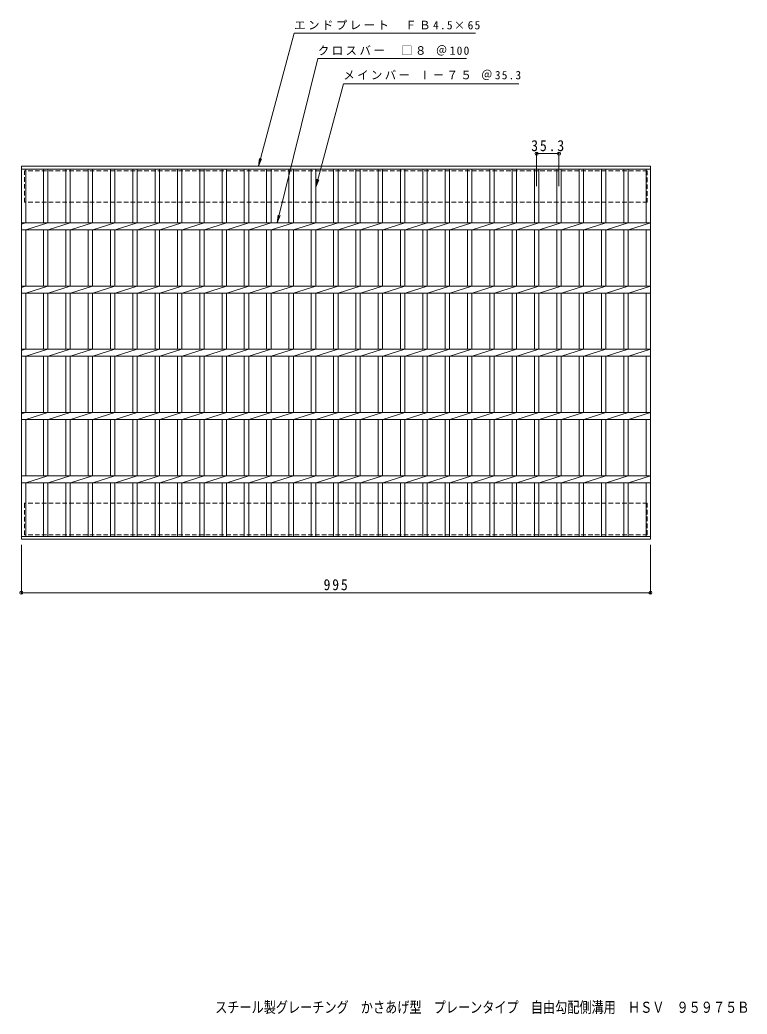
# Model space of a CAD drawing. Units: millimetres, scale not verified. Extents: x -884 to 1028, y -823 to 749.
# Drawn here: x -884 to 266, y -823 to 749 of the extents above; entities that cross this region are included whole.
import ezdxf
from ezdxf.enums import TextEntityAlignment as Align

# ---------------------------------------------------------------- set-up
doc = ezdxf.new("R2010")
doc.units = ezdxf.units.MM
doc.header["$LTSCALE"] = 6
doc.header["$PDMODE"] = 32
doc.header["$PDSIZE"] = 4.8
doc.linetypes.add('DASHED1', pattern=[1.8, 1.2, -0.6])
for name, color, linetype, lineweight in [('B-1_ピット', 2, 'Continuous', 9), ('B-2_蓋', 3, 'Continuous', 9), ('B-4_寸法', 7, 'Continuous', 9), ('F-4_F-4ﾚｲﾔ', 2, 'Continuous', 9)]:
    doc.layers.add(name, color=color, linetype=linetype, lineweight=lineweight)
doc.styles.add('ＭＳ ゴシック', font='')
doc.styles.get('ＭＳ ゴシック').set_extended_font_data('MS Gothic')

msp = doc.modelspace()

# ---------------------------------------------------------------- linework, layer by layer
at = {"layer": 'B-1_ピット', "linetype": 'DASHED1'}
for p, q in [((108.401, 510.604), (-876.599, 510.604)), ((-876.599, 460.604), (-876.599, 510.604)), ((108.401, 510.604), (108.401, 460.604)), ((108.401, 460.604), (-876.599, 460.604)), ((-876.599, -15.397), (-876.599, -65.397)), ((108.401, -15.397), (-876.599, -15.397)), ((108.401, -65.397), (108.401, -15.397)), ((108.401, -65.397), (-876.599, -65.397))]:
    msp.add_line(p, q, dxfattribs=at)
at = {"layer": 'B-2_蓋'}
for p, q in [((-881.599, 517.604), (113.401, 517.604)), ((-881.599, -72.397), (-881.599, 517.604)), ((-881.599, 513.104), (113.401, 513.104)), ((-874.599, 428.104), (-874.599, 513.104)), ((-846.699, 513.104), (-846.699, 428.104)), ((-839.699, 513.104), (-839.699, 428.104)), ((-811.399, 513.104), (-811.399, 428.104)), ((-804.399, 513.104), (-804.399, 428.104)), ((-776.099, 513.104), (-776.099, 428.104)), ((-769.099, 513.104), (-769.099, 428.104)), ((-740.799, 513.104), (-740.799, 428.104)), ((-733.799, 513.104), (-733.799, 428.104)), ((-705.499, 513.104), (-705.499, 428.104)), ((-698.499, 513.104), (-698.499, 428.104)), ((-670.199, 513.104), (-670.199, 428.104)), ((-663.199, 513.104), (-663.199, 428.104)), ((-634.899, 513.104), (-634.899, 428.104)), ((-627.899, 513.104), (-627.899, 428.104)), ((-599.599, 513.104), (-599.599, 428.104)), ((-592.599, 513.104), (-592.599, 428.104)), ((-564.299, 513.104), (-564.299, 428.104)), ((-557.299, 513.104), (-557.299, 428.104)), ((-528.999, 513.104), (-528.999, 428.104)), ((-521.999, 513.104), (-521.999, 428.104)), ((-493.699, 513.104), (-493.699, 428.104)), ((-486.699, 513.104), (-486.699, 428.104)), ((-458.399, 513.104), (-458.399, 428.104)), ((-451.399, 513.104), (-451.399, 428.104)), ((-423.099, 513.104), (-423.099, 428.104)), ((-416.099, 513.104), (-416.099, 428.104)), ((-387.799, 513.104), (-387.799, 428.104)), ((-380.799, 513.104), (-380.799, 428.104)), ((-352.499, 513.104), (-352.499, 428.104)), ((-345.499, 513.104), (-345.499, 428.104)), ((-317.199, 513.104), (-317.199, 428.104)), ((-310.199, 513.104), (-310.199, 428.104)), ((-281.899, 513.104), (-281.899, 428.104)), ((-274.899, 513.104), (-274.899, 428.104)), ((-246.599, 513.104), (-246.599, 428.104)), ((-239.599, 513.104), (-239.599, 428.104)), ((-211.299, 513.104), (-211.299, 428.104)), ((-204.299, 513.104), (-204.299, 428.104)), ((-175.999, 513.104), (-175.999, 428.104)), ((-168.999, 513.104), (-168.999, 428.104)), ((-140.7, 513.104), (-140.7, 428.104)), ((-133.7, 513.104), (-133.7, 428.104)), ((-105.4, 513.104), (-105.4, 428.104)), ((-98.4, 513.104), (-98.4, 428.104)), ((-70.099, 513.104), (-70.099, 428.104)), ((-63.099, 513.104), (-63.099, 428.104)), ((-34.799, 513.104), (-34.799, 428.104)), ((-27.799, 513.104), (-27.799, 428.104)), ((0.501, 513.104), (0.501, 428.104)), ((7.501, 513.104), (7.501, 428.104)), ((35.8, 513.104), (35.8, 428.104)), ((42.801, 513.104), (42.801, 428.104)), ((71.1, 513.104), (71.1, 428.104)), ((78.101, 513.104), (78.101, 428.104)), ((106.4, 513.104), (106.4, 428.104)), ((113.401, 517.604), (113.401, -72.397)), ((-881.599, 428.104), (113.401, 428.104)), ((-881.599, 426.023), (-874.999, 428.104)), ((-874.599, 417.104), (-839.699, 428.104)), ((-839.299, 417.104), (-804.399, 428.104)), ((-803.999, 417.104), (-769.099, 428.104)), ((-768.699, 417.104), (-733.799, 428.104)), ((-733.399, 417.104), (-698.499, 428.104)), ((-698.099, 417.104), (-663.199, 428.104)), ((-662.799, 417.104), (-627.899, 428.104)), ((-627.499, 417.104), (-592.599, 428.104)), ((-592.199, 417.104), (-557.299, 428.104)), ((-556.899, 417.104), (-521.999, 428.104)), ((-521.599, 417.104), (-486.699, 428.104)), ((-486.299, 417.104), (-451.399, 428.104)), ((-450.999, 417.104), (-416.099, 428.104)), ((-415.699, 417.104), (-380.799, 428.104)), ((-380.399, 417.104), (-345.499, 428.104)), ((-345.099, 417.104), (-310.2, 428.104)), ((-309.799, 417.104), (-274.899, 428.104)), ((-274.499, 417.104), (-239.599, 428.104)), ((-239.199, 417.104), (-204.3, 428.104)), ((-203.899, 417.104), (-168.999, 428.104)), ((-168.599, 417.104), (-133.7, 428.104)), ((-133.299, 417.104), (-98.4, 428.104)), ((-97.999, 417.104), (-63.099, 428.104)), ((-62.699, 417.104), (-27.799, 428.104)), ((-27.399, 417.104), (7.501, 428.104)), ((7.9, 417.104), (42.801, 428.104)), ((43.2, 417.104), (78.1, 428.104)), ((78.501, 417.104), (113.4, 428.104)), ((-881.599, 417.104), (113.401, 417.104)), ((-874.599, 328.104), (-874.599, 417.104)), ((-846.699, 417.104), (-846.699, 328.104)), ((-839.699, 417.104), (-839.699, 328.104)), ((-811.399, 417.104), (-811.399, 328.104)), ((-804.399, 417.104), (-804.399, 328.104)), ((-776.099, 417.104), (-776.099, 328.104)), ((-769.099, 417.104), (-769.099, 328.104)), ((-740.799, 417.104), (-740.799, 328.104)), ((-733.799, 417.104), (-733.799, 328.104)), ((-705.499, 417.104), (-705.499, 328.104)), ((-698.499, 417.104), (-698.499, 328.104)), ((-670.199, 417.104), (-670.199, 328.104)), ((-663.199, 417.104), (-663.199, 328.104)), ((-634.899, 417.104), (-634.899, 328.104)), ((-627.899, 417.104), (-627.899, 328.104)), ((-599.599, 417.104), (-599.599, 328.104)), ((-592.599, 417.104), (-592.599, 328.104)), ((-564.299, 417.104), (-564.299, 328.104)), ((-557.299, 417.104), (-557.299, 328.104)), ((-528.999, 417.104), (-528.999, 328.104)), ((-521.999, 417.104), (-521.999, 328.104)), ((-493.699, 417.104), (-493.699, 328.104)), ((-486.699, 417.104), (-486.699, 328.104)), ((-458.399, 417.104), (-458.399, 328.104)), ((-451.399, 417.104), (-451.399, 328.104)), ((-423.099, 417.104), (-423.099, 328.104)), ((-416.099, 417.104), (-416.099, 328.104)), ((-387.799, 417.104), (-387.799, 328.104)), ((-380.799, 417.104), (-380.799, 328.104)), ((-352.499, 417.104), (-352.499, 328.104)), ((-345.499, 417.104), (-345.499, 328.104)), ((-317.199, 417.104), (-317.199, 328.104)), ((-310.199, 417.104), (-310.199, 328.104)), ((-281.899, 417.104), (-281.899, 328.104)), ((-274.899, 417.104), (-274.899, 328.104)), ((-246.599, 417.104), (-246.599, 328.104)), ((-239.599, 417.104), (-239.599, 328.104)), ((-211.299, 417.104), (-211.299, 328.104)), ((-204.299, 417.104), (-204.299, 328.104)), ((-175.999, 417.104), (-175.999, 328.104)), ((-168.999, 417.104), (-168.999, 328.104)), ((-140.7, 417.104), (-140.7, 328.104)), ((-133.7, 417.104), (-133.7, 328.104)), ((-105.4, 417.104), (-105.4, 328.104)), ((-98.4, 417.104), (-98.4, 328.104)), ((-70.099, 417.104), (-70.099, 328.104)), ((-63.099, 417.104), (-63.099, 328.104)), ((-34.799, 417.104), (-34.799, 328.104)), ((-27.799, 417.104), (-27.799, 328.104)), ((0.501, 417.104), (0.501, 328.104)), ((7.501, 417.104), (7.501, 328.104)), ((35.8, 417.104), (35.8, 328.104)), ((42.801, 417.104), (42.801, 328.104)), ((71.1, 417.104), (71.1, 328.104)), ((78.101, 417.104), (78.101, 328.104)), ((106.4, 417.104), (106.4, 328.104)), ((-881.599, 328.104), (113.401, 328.104)), ((-881.599, 326.023), (-874.999, 328.104)), ((-881.599, 317.105), (113.401, 317.105)), ((-874.599, 317.105), (-839.699, 328.104)), ((-874.599, 228.104), (-874.599, 317.105)), ((-846.699, 317.105), (-846.699, 228.104)), ((-839.699, 317.105), (-839.699, 228.104)), ((-839.299, 317.105), (-804.399, 328.104)), ((-811.399, 317.105), (-811.399, 228.104)), ((-804.399, 317.105), (-804.399, 228.104)), ((-803.999, 317.105), (-769.099, 328.104)), ((-776.099, 317.105), (-776.099, 228.104)), ((-769.099, 317.105), (-769.099, 228.104)), ((-768.699, 317.105), (-733.799, 328.104)), ((-740.799, 317.105), (-740.799, 228.104)), ((-733.799, 317.105), (-733.799, 228.104)), ((-733.399, 317.105), (-698.499, 328.104)), ((-705.499, 317.105), (-705.499, 228.104)), ((-698.499, 317.105), (-698.499, 228.104)), ((-698.099, 317.105), (-663.199, 328.104)), ((-670.199, 317.105), (-670.199, 228.104)), ((-663.199, 317.105), (-663.199, 228.104)), ((-662.799, 317.105), (-627.899, 328.104)), ((-634.899, 317.105), (-634.899, 228.104)), ((-627.899, 317.105), (-627.899, 228.104)), ((-627.499, 317.105), (-592.599, 328.104)), ((-599.599, 317.105), (-599.599, 228.104)), ((-592.599, 317.105), (-592.599, 228.104)), ((-592.199, 317.105), (-557.299, 328.104)), ((-564.299, 317.105), (-564.299, 228.104)), ((-557.299, 317.105), (-557.299, 228.104)), ((-556.899, 317.105), (-521.999, 328.104)), ((-528.999, 317.105), (-528.999, 228.104)), ((-521.999, 317.105), (-521.999, 228.104)), ((-521.599, 317.105), (-486.699, 328.104)), ((-493.699, 317.105), (-493.699, 228.104)), ((-486.699, 317.105), (-486.699, 228.104)), ((-486.299, 317.105), (-451.399, 328.104)), ((-458.399, 317.105), (-458.399, 228.104)), ((-451.399, 317.105), (-451.399, 228.104)), ((-450.999, 317.105), (-416.099, 328.104)), ((-423.099, 317.105), (-423.099, 228.104)), ((-416.099, 317.105), (-416.099, 228.104)), ((-415.699, 317.105), (-380.799, 328.104)), ((-387.799, 317.105), (-387.799, 228.104)), ((-380.799, 317.105), (-380.799, 228.104)), ((-380.399, 317.105), (-345.499, 328.104)), ((-352.499, 317.105), (-352.499, 228.104)), ((-345.499, 317.105), (-345.499, 228.104)), ((-345.099, 317.105), (-310.2, 328.104)), ((-317.199, 317.105), (-317.199, 228.104)), ((-310.199, 317.105), (-310.199, 228.104)), ((-309.799, 317.105), (-274.899, 328.104)), ((-281.899, 317.105), (-281.899, 228.104)), ((-274.899, 317.105), (-274.899, 228.104)), ((-274.499, 317.105), (-239.599, 328.104)), ((-246.599, 317.105), (-246.599, 228.104)), ((-239.599, 317.105), (-239.599, 228.104)), ((-239.199, 317.105), (-204.3, 328.104)), ((-211.299, 317.105), (-211.299, 228.104)), ((-204.299, 317.105), (-204.299, 228.104)), ((-203.899, 317.105), (-168.999, 328.104)), ((-175.999, 317.105), (-175.999, 228.104)), ((-168.999, 317.105), (-168.999, 228.104)), ((-168.599, 317.105), (-133.7, 328.104)), ((-140.7, 317.105), (-140.7, 228.104)), ((-133.7, 317.105), (-133.7, 228.104)), ((-133.299, 317.105), (-98.4, 328.104)), ((-105.4, 317.105), (-105.4, 228.104)), ((-98.4, 317.105), (-98.4, 228.104)), ((-97.999, 317.105), (-63.099, 328.104)), ((-70.099, 317.105), (-70.099, 228.104)), ((-63.099, 317.105), (-63.099, 228.104)), ((-62.699, 317.105), (-27.799, 328.104)), ((-34.799, 317.105), (-34.799, 228.104)), ((-27.799, 317.105), (-27.799, 228.104)), ((-27.399, 317.105), (7.501, 328.104)), ((0.501, 317.105), (0.501, 228.104)), ((7.501, 317.105), (7.501, 228.104)), ((7.9, 317.105), (42.801, 328.104)), ((35.8, 317.105), (35.8, 228.104)), ((42.801, 317.105), (42.801, 228.104)), ((43.2, 317.105), (78.1, 328.104)), ((71.1, 317.105), (71.1, 228.104)), ((78.101, 317.105), (78.101, 228.104)), ((78.501, 317.105), (113.4, 328.104)), ((106.4, 317.105), (106.4, 228.104)), ((-881.599, 228.104), (113.401, 228.104)), ((-881.599, 226.024), (-874.999, 228.104)), ((-874.599, 217.104), (-839.699, 228.104)), ((-839.299, 217.104), (-804.399, 228.104)), ((-803.999, 217.104), (-769.099, 228.104)), ((-768.699, 217.104), (-733.799, 228.104)), ((-733.399, 217.104), (-698.499, 228.104)), ((-698.099, 217.104), (-663.199, 228.104)), ((-662.799, 217.104), (-627.899, 228.104)), ((-627.499, 217.104), (-592.599, 228.104)), ((-592.199, 217.104), (-557.299, 228.104)), ((-556.899, 217.104), (-521.999, 228.104)), ((-521.599, 217.104), (-486.699, 228.104)), ((-486.299, 217.104), (-451.399, 228.104)), ((-450.999, 217.104), (-416.099, 228.104)), ((-415.699, 217.104), (-380.799, 228.104)), ((-380.399, 217.104), (-345.499, 228.104)), ((-345.099, 217.104), (-310.2, 228.104)), ((-309.799, 217.104), (-274.899, 228.104)), ((-274.499, 217.104), (-239.599, 228.104)), ((-239.199, 217.104), (-204.3, 228.104)), ((-203.899, 217.104), (-168.999, 228.104)), ((-168.599, 217.104), (-133.7, 228.104)), ((-133.299, 217.104), (-98.4, 228.104)), ((-97.999, 217.104), (-63.099, 228.104)), ((-62.699, 217.104), (-27.799, 228.104)), ((-27.399, 217.104), (7.501, 228.104)), ((7.9, 217.104), (42.801, 228.104)), ((43.2, 217.104), (78.1, 228.104)), ((78.501, 217.104), (113.4, 228.104)), ((-881.599, 217.103), (113.401, 217.103)), ((-874.599, 128.103), (-874.599, 217.103)), ((-846.699, 217.103), (-846.699, 128.103)), ((-839.699, 217.103), (-839.699, 128.103)), ((-811.399, 217.103), (-811.399, 128.103)), ((-804.399, 217.103), (-804.399, 128.103)), ((-776.099, 217.103), (-776.099, 128.103)), ((-769.099, 217.103), (-769.099, 128.103)), ((-740.799, 217.103), (-740.799, 128.103)), ((-733.799, 217.103), (-733.799, 128.103)), ((-705.499, 217.103), (-705.499, 128.103)), ((-698.499, 217.103), (-698.499, 128.103)), ((-670.199, 217.103), (-670.199, 128.103)), ((-663.199, 217.103), (-663.199, 128.103)), ((-634.899, 217.103), (-634.899, 128.103)), ((-627.899, 217.103), (-627.899, 128.103)), ((-599.599, 217.103), (-599.599, 128.103)), ((-592.599, 217.103), (-592.599, 128.103)), ((-564.299, 217.103), (-564.299, 128.103)), ((-557.299, 217.103), (-557.299, 128.103)), ((-528.999, 217.103), (-528.999, 128.103)), ((-521.999, 217.103), (-521.999, 128.103)), ((-493.699, 217.103), (-493.699, 128.103)), ((-486.699, 217.103), (-486.699, 128.103)), ((-458.399, 217.103), (-458.399, 128.103)), ((-451.399, 217.103), (-451.399, 128.103)), ((-423.099, 217.103), (-423.099, 128.103)), ((-416.099, 217.103), (-416.099, 128.103)), ((-387.799, 217.103), (-387.799, 128.103)), ((-380.799, 217.103), (-380.799, 128.103)), ((-352.499, 217.103), (-352.499, 128.103)), ((-345.499, 217.103), (-345.499, 128.103)), ((-317.199, 217.103), (-317.199, 128.103)), ((-310.199, 217.103), (-310.199, 128.103)), ((-281.899, 217.103), (-281.899, 128.103)), ((-274.899, 217.103), (-274.899, 128.103)), ((-246.599, 217.103), (-246.599, 128.103)), ((-239.599, 217.103), (-239.599, 128.103)), ((-211.299, 217.103), (-211.299, 128.103)), ((-204.299, 217.103), (-204.299, 128.103)), ((-175.999, 217.103), (-175.999, 128.103)), ((-168.999, 217.103), (-168.999, 128.103)), ((-140.7, 217.103), (-140.7, 128.103)), ((-133.7, 217.103), (-133.7, 128.103)), ((-105.4, 217.103), (-105.4, 128.103)), ((-98.4, 217.103), (-98.4, 128.103)), ((-70.099, 217.103), (-70.099, 128.103)), ((-63.099, 217.103), (-63.099, 128.103)), ((-34.799, 217.103), (-34.799, 128.103)), ((-27.799, 217.103), (-27.799, 128.103)), ((0.501, 217.103), (0.501, 128.103)), ((7.501, 217.103), (7.501, 128.103)), ((35.8, 217.103), (35.8, 128.103)), ((42.801, 217.103), (42.801, 128.103)), ((71.1, 217.103), (71.1, 128.103)), ((78.101, 217.103), (78.101, 128.103)), ((106.4, 217.103), (106.4, 128.103)), ((-881.599, 126.023), (-874.999, 128.104)), ((-881.599, 128.103), (113.401, 128.103)), ((-874.599, 117.104), (-839.699, 128.104)), ((-839.299, 117.104), (-804.399, 128.104)), ((-803.999, 117.104), (-769.099, 128.104)), ((-768.699, 117.104), (-733.799, 128.104)), ((-733.399, 117.104), (-698.499, 128.104)), ((-698.099, 117.104), (-663.199, 128.104)), ((-662.799, 117.104), (-627.899, 128.104)), ((-627.499, 117.104), (-592.599, 128.104)), ((-592.199, 117.104), (-557.299, 128.104)), ((-556.899, 117.104), (-521.999, 128.104)), ((-521.599, 117.104), (-486.699, 128.104)), ((-486.299, 117.104), (-451.399, 128.104)), ((-450.999, 117.104), (-416.099, 128.104)), ((-415.699, 117.104), (-380.799, 128.104)), ((-380.399, 117.104), (-345.499, 128.104)), ((-345.099, 117.104), (-310.2, 128.104)), ((-309.799, 117.104), (-274.899, 128.104)), ((-274.499, 117.104), (-239.599, 128.104)), ((-239.199, 117.104), (-204.3, 128.104)), ((-203.899, 117.104), (-168.999, 128.104)), ((-168.599, 117.104), (-133.7, 128.104)), ((-133.299, 117.104), (-98.4, 128.104)), ((-97.999, 117.104), (-63.099, 128.104)), ((-62.699, 117.104), (-27.799, 128.104)), ((-27.399, 117.104), (7.501, 128.104)), ((7.9, 117.104), (42.801, 128.104)), ((43.2, 117.104), (78.1, 128.104)), ((78.501, 117.104), (113.4, 128.104)), ((-881.599, 117.104), (113.401, 117.104)), ((-874.599, 28.104), (-874.599, 117.104)), ((-846.699, 117.104), (-846.699, 28.104)), ((-839.699, 117.104), (-839.699, 28.104)), ((-811.399, 117.104), (-811.399, 28.104)), ((-804.399, 117.104), (-804.399, 28.104)), ((-776.099, 117.104), (-776.099, 28.104)), ((-769.099, 117.104), (-769.099, 28.104)), ((-740.799, 117.104), (-740.799, 28.104)), ((-733.799, 117.104), (-733.799, 28.104)), ((-705.499, 117.104), (-705.499, 28.104)), ((-698.499, 117.104), (-698.499, 28.104)), ((-670.199, 117.104), (-670.199, 28.104)), ((-663.199, 117.104), (-663.199, 28.104)), ((-634.899, 117.104), (-634.899, 28.104)), ((-627.899, 117.104), (-627.899, 28.104)), ((-599.599, 117.104), (-599.599, 28.104)), ((-592.599, 117.104), (-592.599, 28.104)), ((-564.299, 117.104), (-564.299, 28.104)), ((-557.299, 117.104), (-557.299, 28.104)), ((-528.999, 117.104), (-528.999, 28.104)), ((-521.999, 117.104), (-521.999, 28.104)), ((-493.699, 117.104), (-493.699, 28.104)), ((-486.699, 117.104), (-486.699, 28.104)), ((-458.399, 117.104), (-458.399, 28.104)), ((-451.399, 117.104), (-451.399, 28.104)), ((-423.099, 117.104), (-423.099, 28.104)), ((-416.099, 117.104), (-416.099, 28.104)), ((-387.799, 117.104), (-387.799, 28.104)), ((-380.799, 117.104), (-380.799, 28.104)), ((-352.499, 117.104), (-352.499, 28.104)), ((-345.499, 117.104), (-345.499, 28.104)), ((-317.199, 117.104), (-317.199, 28.104)), ((-310.199, 117.104), (-310.199, 28.104)), ((-281.899, 117.104), (-281.899, 28.104)), ((-274.899, 117.104), (-274.899, 28.104)), ((-246.599, 117.104), (-246.599, 28.104)), ((-239.599, 117.104), (-239.599, 28.104)), ((-211.299, 117.104), (-211.299, 28.104)), ((-204.299, 117.104), (-204.299, 28.104)), ((-175.999, 117.104), (-175.999, 28.104)), ((-168.999, 117.104), (-168.999, 28.104)), ((-140.7, 117.104), (-140.7, 28.104)), ((-133.7, 117.104), (-133.7, 28.104)), ((-105.4, 117.104), (-105.4, 28.104)), ((-98.4, 117.104), (-98.4, 28.104)), ((-70.099, 117.104), (-70.099, 28.104)), ((-63.099, 117.104), (-63.099, 28.104)), ((-34.799, 117.104), (-34.799, 28.104)), ((-27.799, 117.104), (-27.799, 28.104)), ((0.501, 117.104), (0.501, 28.104)), ((7.501, 117.104), (7.501, 28.104)), ((35.8, 117.104), (35.8, 28.104)), ((42.801, 117.104), (42.801, 28.104)), ((71.1, 117.104), (71.1, 28.104)), ((78.101, 117.104), (78.101, 28.104)), ((106.4, 117.104), (106.4, 28.104)), ((-881.599, 28.104), (113.401, 28.104)), ((-881.599, 17.104), (113.401, 17.104)), ((-874.599, 17.104), (-839.699, 28.104)), ((-874.599, -67.897), (-874.599, 17.104)), ((-846.699, 17.104), (-846.699, -67.897)), ((-839.699, 17.104), (-839.699, -67.897)), ((-839.299, 17.104), (-804.399, 28.104)), ((-811.399, 17.104), (-811.399, -67.897)), ((-804.399, 17.104), (-804.399, -67.897)), ((-803.999, 17.104), (-769.099, 28.104)), ((-776.099, 17.104), (-776.099, -67.897)), ((-769.099, 17.104), (-769.099, -67.897)), ((-768.699, 17.104), (-733.799, 28.104)), ((-740.799, 17.104), (-740.799, -67.897)), ((-733.799, 17.104), (-733.799, -67.897)), ((-733.399, 17.104), (-698.499, 28.104)), ((-705.499, 17.104), (-705.499, -67.897)), ((-698.499, 17.104), (-698.499, -67.897)), ((-698.099, 17.104), (-663.199, 28.104)), ((-670.199, 17.104), (-670.199, -67.897)), ((-663.199, 17.104), (-663.199, -67.897)), ((-662.799, 17.104), (-627.899, 28.104)), ((-634.899, 17.104), (-634.899, -67.897)), ((-627.899, 17.104), (-627.899, -67.897)), ((-627.499, 17.104), (-592.599, 28.104)), ((-599.599, 17.104), (-599.599, -67.897)), ((-592.599, 17.104), (-592.599, -67.897)), ((-592.199, 17.104), (-557.299, 28.104)), ((-564.299, 17.104), (-564.299, -67.897)), ((-557.299, 17.104), (-557.299, -67.897)), ((-556.899, 17.104), (-521.999, 28.104)), ((-528.999, 17.104), (-528.999, -67.897)), ((-521.999, 17.104), (-521.999, -67.897)), ((-521.599, 17.104), (-486.699, 28.104)), ((-493.699, 17.104), (-493.699, -67.897)), ((-486.699, 17.104), (-486.699, -67.897)), ((-486.299, 17.104), (-451.399, 28.104)), ((-458.399, 17.104), (-458.399, -67.897)), ((-451.399, 17.104), (-451.399, -67.897)), ((-450.999, 17.104), (-416.099, 28.104)), ((-423.099, 17.104), (-423.099, -67.897)), ((-416.099, 17.104), (-416.099, -67.897)), ((-415.699, 17.104), (-380.799, 28.104)), ((-387.799, 17.104), (-387.799, -67.897)), ((-380.799, 17.104), (-380.799, -67.897)), ((-380.399, 17.104), (-345.499, 28.104)), ((-352.499, 17.104), (-352.499, -67.897)), ((-345.499, 17.104), (-345.499, -67.897)), ((-345.099, 17.104), (-310.2, 28.104)), ((-317.199, 17.104), (-317.199, -67.897)), ((-310.199, 17.104), (-310.199, -67.897)), ((-309.799, 17.104), (-274.899, 28.104)), ((-281.899, 17.104), (-281.899, -67.897)), ((-274.899, 17.104), (-274.899, -67.897)), ((-274.499, 17.104), (-239.599, 28.104)), ((-246.599, 17.104), (-246.599, -67.897)), ((-239.599, 17.104), (-239.599, -67.897)), ((-239.199, 17.104), (-204.3, 28.104)), ((-211.299, 17.104), (-211.299, -67.897)), ((-204.299, 17.104), (-204.299, -67.897)), ((-203.899, 17.104), (-168.999, 28.104)), ((-175.999, 17.104), (-175.999, -67.897)), ((-168.999, 17.104), (-168.999, -67.897)), ((-168.599, 17.104), (-133.7, 28.104)), ((-140.7, 17.104), (-140.7, -67.897)), ((-133.7, 17.104), (-133.7, -67.897)), ((-133.299, 17.104), (-98.4, 28.104)), ((-105.4, 17.104), (-105.4, -67.897)), ((-98.4, 17.104), (-98.4, -67.897)), ((-97.999, 17.104), (-63.099, 28.104)), ((-70.099, 17.104), (-70.099, -67.897)), ((-63.099, 17.104), (-63.099, -67.897)), ((-62.699, 17.104), (-27.799, 28.104)), ((-34.799, 17.104), (-34.799, -67.897)), ((-27.799, 17.104), (-27.799, -67.897)), ((-27.399, 17.104), (7.501, 28.104)), ((0.501, 17.104), (0.501, -67.897)), ((7.501, 17.104), (7.501, -67.897)), ((7.9, 17.104), (42.801, 28.104)), ((35.8, 17.104), (35.8, -67.897)), ((42.801, 17.104), (42.801, -67.897)), ((43.2, 17.104), (78.1, 28.104)), ((71.1, 17.104), (71.1, -67.897)), ((78.101, 17.104), (78.101, -67.897)), ((78.501, 17.104), (113.4, 28.104)), ((106.4, 17.104), (106.4, -67.897)), ((113.401, -67.897), (-881.599, -67.897)), ((113.401, -72.397), (-881.599, -72.397))]:
    msp.add_line(p, q, dxfattribs=at)
at = {"layer": 'B-4_寸法'}
for p, q in [((-477.005, 428.104), (-412.67, 688.203)), ((-412.67, 688.203), (-177.746, 688.203)), ((-416.099, 484.733), (-372.297, 648.203)), ((-372.297, 648.203), (-94.949, 648.203)), ((-66.599, 486.056), (-66.599, 539.432)), ((-66.599, 537.632), (-31.299, 537.632)), ((-31.299, 486.056), (-31.299, 539.432)), ((-506.521, 517.604), (-504.889, 529.997)), ((-506.521, 517.604), (-501.737, 529.152)), ((-416.099, 484.733), (-414.467, 497.125)), ((-416.099, 484.733), (-411.316, 496.281)), ((-477.005, 428.104), (-475.373, 440.497)), ((-477.005, 428.104), (-472.221, 439.652)), ((-881.599, -81.397), (-881.599, -158.673)), ((113.401, -81.397), (113.401, -158.673)), ((-881.599, -156.873), (113.401, -156.873))]:
    msp.add_line(p, q, dxfattribs=at)
msp.add_lwpolyline([(-506.521, 517.604), (-450.091, 728.203), (-163.583, 728.203)], dxfattribs=at)
for p in [(-66.599, 537.632), (-31.299, 537.632), (-881.599, -156.873), (113.401, -156.873)]:
    msp.add_point(p, dxfattribs=at)

# ---------------------------------------------------------------- texts
at = {"layer": 'B-4_寸法', "char_height": 13.2, "attachment_point": 7, "style": 'ＭＳ ゴシック'}
for s, insert in [('\\T1.22;エンドプレート\\~\\~ＦＢ4.5×65', (-450.091, 733.417)), ('\\T1.22;クロスバー\\~\\~□８\\~＠100', (-412.67, 692.693)), ('\\T1.21;メインバー\\~Ⅰ－７５\\~＠35.3', (-372.297, 653.939))]:
    msp.add_mtext(s, dxfattribs=dict(at, insert=insert))
at = {"layer": 'B-4_寸法', "color": 2, "char_height": 17.6, "attachment_point": 7, "style": 'ＭＳ ゴシック'}
for s, insert in [('\\T1.28;\\W0.9;35.3', (-75.199, 541.232)), ('\\T1.27;\\W0.9;995', (-403.599, -153.273))]:
    msp.add_mtext(s, dxfattribs=dict(at, insert=insert))
at = {"layer": 'F-4_F-4ﾚｲﾔ', "style": 'ＭＳ ゴシック', "width": 0.8}
msp.add_text('スチール製グレーチング\u3000かさあげ型\u3000プレーンタイプ\u3000自由勾配側溝用\u3000ＨＳＶ\u3000９５９７５Ｂ', height=17.6, dxfattribs=at).set_placement((-575.173, -826.691), align=Align.BOTTOM_LEFT)

doc.saveas('drawing.dxf')
